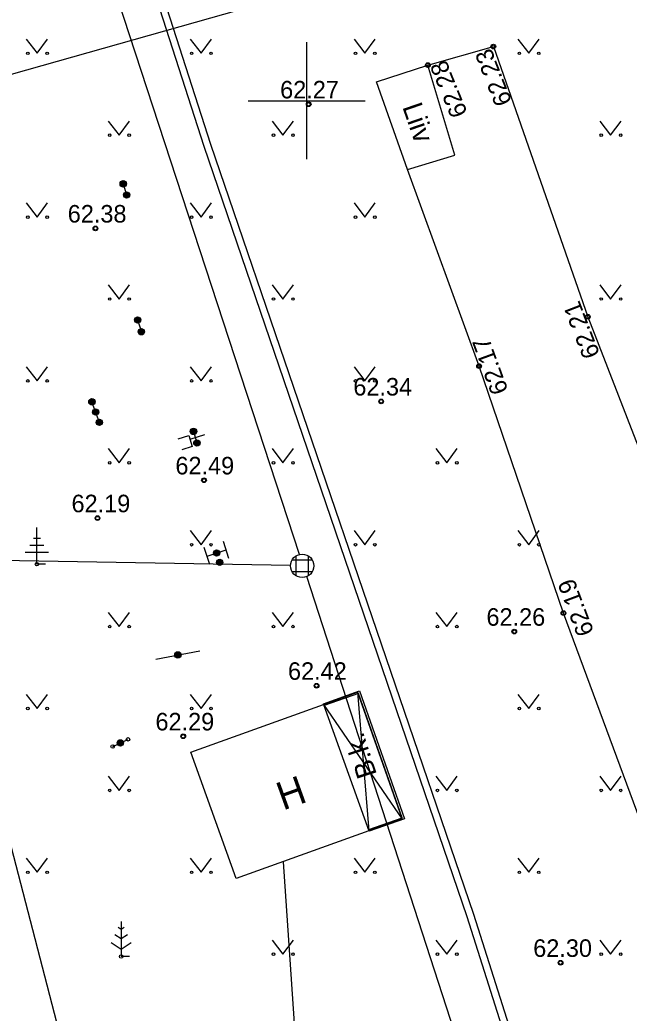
# Model space of a CAD drawing. Extents: x 635055 to 635588, y 6468300 to 6468776.
# Drawn here: x 635387.75 to 635413.78, y 6468511.01 to 6468553.45 of the extents above; entities that cross this region are included whole.
import ezdxf

# ---------------------------------------------------------------- set-up
doc = ezdxf.new("R2010")
doc.units = 0
for name, color, linetype in [('DKAEV', 7, 'Continuous'), ('DTRASS', 7, 'Continuous'), ('HALJASTUS', 7, 'Continuous'), ('HOONE', 7, 'Continuous'), ('KORGUS-EH2000', 7, 'Continuous'), ('MOOTMPUNKT', 7, 'Continuous'), ('MOOTPIIR', 7, 'Continuous'), ('MPKAABEL', 7, 'Continuous'), ('PUU', 7, 'Continuous'), ('RAJATIS', 7, 'Continuous'), ('TEE', 7, 'Continuous'), ('TTRASS', 7, 'Continuous'), ('VORK', 7, 'Continuous'), ('VTRASS', 7, 'Continuous')]:
    doc.layers.add(name, color=color, linetype=linetype)

msp = doc.modelspace()

# ---------------------------------------------------------------- linework, layer by layer
at = {"layer": 'DKAEV'}
for p, q in [((635399.377, 6468530.372), (635400.243, 6468530.372)), ((635399.56, 6468529.689), (635399.56, 6468530.555)), ((635400.06, 6468530.555), (635400.06, 6468529.689)), ((635400.243, 6468529.872), (635399.377, 6468529.872))]:
    msp.add_line(p, q, dxfattribs=at)
msp.add_circle((635399.81, 6468530.122), 0.5, dxfattribs=at)
at = {"layer": 'DTRASS'}
for points in [[(635399.694, 6468530.608), (635387.94, 6468566.596)], [(635399.31, 6468530.131), (635386.9, 6468530.355), (635384.193, 6468530.403)], [(635409.375, 6468500.756), (635400.003, 6468529.661)]]:
    msp.add_lwpolyline(points, dxfattribs=at)
at = {"layer": 'HALJASTUS'}
for p, q in [((635388.025, 6468552.63), (635388.489, 6468552.024)), ((635388.489, 6468552.024), (635388.934, 6468552.63)), ((635395.025, 6468552.63), (635395.489, 6468552.024)), ((635395.489, 6468552.024), (635395.934, 6468552.63)), ((635402.025, 6468552.63), (635402.489, 6468552.024)), ((635402.489, 6468552.024), (635402.934, 6468552.63)), ((635409.025, 6468552.63), (635409.489, 6468552.024)), ((635409.489, 6468552.024), (635409.934, 6468552.63)), ((635391.525, 6468549.13), (635391.989, 6468548.524)), ((635391.989, 6468548.524), (635392.434, 6468549.13)), ((635398.525, 6468549.13), (635398.989, 6468548.524)), ((635398.989, 6468548.524), (635399.434, 6468549.13)), ((635412.525, 6468549.13), (635412.989, 6468548.524)), ((635412.989, 6468548.524), (635413.434, 6468549.13)), ((635388.025, 6468545.63), (635388.489, 6468545.024)), ((635388.489, 6468545.024), (635388.934, 6468545.63)), ((635395.025, 6468545.63), (635395.489, 6468545.024)), ((635395.489, 6468545.024), (635395.934, 6468545.63)), ((635402.025, 6468545.63), (635402.489, 6468545.024)), ((635402.489, 6468545.024), (635402.934, 6468545.63)), ((635391.525, 6468542.13), (635391.989, 6468541.524)), ((635391.989, 6468541.524), (635392.434, 6468542.13)), ((635398.525, 6468542.13), (635398.989, 6468541.524)), ((635398.989, 6468541.524), (635399.434, 6468542.13)), ((635412.525, 6468542.13), (635412.989, 6468541.524)), ((635412.989, 6468541.524), (635413.434, 6468542.13)), ((635388.025, 6468538.63), (635388.489, 6468538.024)), ((635388.489, 6468538.024), (635388.934, 6468538.63)), ((635395.025, 6468538.63), (635395.489, 6468538.024)), ((635395.489, 6468538.024), (635395.934, 6468538.63)), ((635402.025, 6468538.63), (635402.489, 6468538.024)), ((635402.489, 6468538.024), (635402.934, 6468538.63)), ((635391.525, 6468535.13), (635391.989, 6468534.524)), ((635391.989, 6468534.524), (635392.434, 6468535.13)), ((635398.525, 6468535.13), (635398.989, 6468534.524)), ((635398.989, 6468534.524), (635399.434, 6468535.13)), ((635405.525, 6468535.13), (635405.989, 6468534.524)), ((635405.989, 6468534.524), (635406.434, 6468535.13)), ((635395.025, 6468531.63), (635395.489, 6468531.024)), ((635395.489, 6468531.024), (635395.934, 6468531.63)), ((635402.025, 6468531.63), (635402.489, 6468531.024)), ((635402.489, 6468531.024), (635402.934, 6468531.63)), ((635409.025, 6468531.63), (635409.489, 6468531.024)), ((635409.489, 6468531.024), (635409.934, 6468531.63)), ((635391.525, 6468528.13), (635391.989, 6468527.524)), ((635391.989, 6468527.524), (635392.434, 6468528.13)), ((635398.525, 6468528.13), (635398.989, 6468527.524)), ((635398.989, 6468527.524), (635399.434, 6468528.13)), ((635405.525, 6468528.13), (635405.989, 6468527.524)), ((635405.989, 6468527.524), (635406.434, 6468528.13)), ((635388.025, 6468524.63), (635388.489, 6468524.024)), ((635388.489, 6468524.024), (635388.934, 6468524.63)), ((635395.025, 6468524.63), (635395.489, 6468524.024)), ((635395.489, 6468524.024), (635395.934, 6468524.63)), ((635409.025, 6468524.63), (635409.489, 6468524.024)), ((635409.489, 6468524.024), (635409.934, 6468524.63)), ((635391.525, 6468521.13), (635391.989, 6468520.524)), ((635391.989, 6468520.524), (635392.434, 6468521.13)), ((635405.525, 6468521.13), (635405.989, 6468520.524)), ((635405.989, 6468520.524), (635406.434, 6468521.13)), ((635412.525, 6468521.13), (635412.989, 6468520.524)), ((635412.989, 6468520.524), (635413.434, 6468521.13)), ((635388.025, 6468517.63), (635388.489, 6468517.024)), ((635388.489, 6468517.024), (635388.934, 6468517.63)), ((635395.025, 6468517.63), (635395.489, 6468517.024)), ((635395.489, 6468517.024), (635395.934, 6468517.63)), ((635402.025, 6468517.63), (635402.489, 6468517.024)), ((635402.489, 6468517.024), (635402.934, 6468517.63)), ((635409.025, 6468517.63), (635409.489, 6468517.024)), ((635409.489, 6468517.024), (635409.934, 6468517.63)), ((635398.525, 6468514.13), (635398.989, 6468513.524)), ((635398.989, 6468513.524), (635399.434, 6468514.13)), ((635405.525, 6468514.13), (635405.989, 6468513.524)), ((635405.989, 6468513.524), (635406.434, 6468514.13)), ((635412.525, 6468514.13), (635412.989, 6468513.524)), ((635412.989, 6468513.524), (635413.434, 6468514.13))]:
    msp.add_line(p, q, dxfattribs=at)
for centre in [(635388.088, 6468552.024), (635388.917, 6468552.024), (635395.088, 6468552.024), (635395.917, 6468552.024), (635402.088, 6468552.024), (635402.917, 6468552.024), (635409.088, 6468552.024), (635409.917, 6468552.024), (635391.588, 6468548.524), (635392.417, 6468548.524), (635398.588, 6468548.524), (635399.417, 6468548.524), (635412.588, 6468548.524), (635413.417, 6468548.524), (635388.088, 6468545.024), (635388.917, 6468545.024), (635395.088, 6468545.024), (635395.917, 6468545.024), (635402.088, 6468545.024), (635402.917, 6468545.024), (635391.588, 6468541.524), (635392.417, 6468541.524), (635398.588, 6468541.524), (635399.417, 6468541.524), (635412.588, 6468541.524), (635413.417, 6468541.524), (635388.088, 6468538.024), (635388.917, 6468538.024), (635395.088, 6468538.024), (635395.917, 6468538.024), (635402.088, 6468538.024), (635402.917, 6468538.024), (635391.588, 6468534.524), (635392.417, 6468534.524), (635398.588, 6468534.524), (635399.417, 6468534.524), (635405.588, 6468534.524), (635406.417, 6468534.524), (635395.088, 6468531.024), (635395.917, 6468531.024), (635402.088, 6468531.024), (635402.917, 6468531.024), (635409.088, 6468531.024), (635409.917, 6468531.024), (635391.588, 6468527.524), (635392.417, 6468527.524), (635398.588, 6468527.524), (635399.417, 6468527.524), (635405.588, 6468527.524), (635406.417, 6468527.524), (635388.088, 6468524.024), (635388.917, 6468524.024), (635395.088, 6468524.024), (635395.917, 6468524.024), (635409.088, 6468524.024), (635409.917, 6468524.024), (635391.588, 6468520.524), (635392.417, 6468520.524), (635405.588, 6468520.524), (635406.417, 6468520.524), (635412.588, 6468520.524), (635413.417, 6468520.524), (635388.088, 6468517.024), (635388.917, 6468517.024), (635395.088, 6468517.024), (635395.917, 6468517.024), (635402.088, 6468517.024), (635402.917, 6468517.024), (635409.088, 6468517.024), (635409.917, 6468517.024), (635398.588, 6468513.524), (635399.417, 6468513.524), (635405.588, 6468513.524), (635406.417, 6468513.524), (635412.588, 6468513.524), (635413.417, 6468513.524)]:
    msp.add_circle(centre, 0.055, dxfattribs=at)
at = {"layer": 'HOONE'}
for points in [[(635400.719, 6468524.199), (635402.171, 6468524.717), (635404.082, 6468519.3), (635402.663, 6468518.795)], [(635402.171, 6468524.717), (635402.663, 6468518.795)], [(635395.052, 6468522.16), (635400.719, 6468524.199), (635402.663, 6468518.795), (635396.995, 6468516.757), (635395.052, 6468522.16)], [(635400.719, 6468524.199), (635404.082, 6468519.3)]]:
    msp.add_lwpolyline(points, dxfattribs=at)
at = {"layer": 'KORGUS-EH2000'}
for centre in [(635407.977, 6468552.31), (635405.179, 6468551.519), (635400.088, 6468549.846), (635390.979, 6468544.542), (635412.013, 6468540.764), (635407.367, 6468538.658), (635403.185, 6468537.15), (635395.616, 6468533.779), (635391.066, 6468532.161), (635410.973, 6468528.101), (635408.871, 6468527.311), (635400.425, 6468525), (635394.727, 6468522.838), (635410.849, 6468513.16)]:
    msp.add_circle(centre, 0.1, dxfattribs=at)
at = {"layer": 'MOOTMPUNKT'}
for centre in [(635407.977, 6468552.31), (635405.179, 6468551.519), (635400.088, 6468549.846), (635390.979, 6468544.542), (635412.013, 6468540.764), (635407.367, 6468538.658), (635403.185, 6468537.15), (635395.616, 6468533.779), (635391.066, 6468532.161), (635388.48, 6468530.192), (635410.973, 6468528.101), (635408.871, 6468527.311), (635400.425, 6468525), (635392.367, 6468522.705), (635394.727, 6468522.838), (635391.716, 6468522.403), (635392.08, 6468513.429), (635410.849, 6468513.16)]:
    msp.add_circle(centre, 0.075, dxfattribs=at)
at = {"layer": 'MOOTPIIR'}
msp.add_lwpolyline([(635376.38, 6468559.29), (635369.15, 6468578.33), (635370.373, 6468591.763), (635460.261, 6468648.808), (635465.6, 6468645.99), (635463.27, 6468633.37), (635462.31, 6468623.13), (635463.03, 6468610.95), (635467.357, 6468595.601), (635471.475, 6468584.399), (635484.467, 6468546.908), (635493.641, 6468521.762), (635511.223, 6468471.877), (635514.739, 6468458.59), (635510.462, 6468457.176), (635419.91, 6468423.39), (635417.257, 6468426.302), (635395.891, 6468485.244), (635377.42, 6468556.55)], close=True, dxfattribs=at)
at = {"layer": 'MPKAABEL'}
msp.add_lwpolyline([(635398.994, 6468517.476), (635400.422, 6468496.556), (635401.891, 6468489.652)], dxfattribs=at)
at = {"layer": 'PUU'}
for p, q in [((635388.48, 6468530.192), (635388.48, 6468531.767)), ((635388.63, 6468531.292), (635388.33, 6468531.292)), ((635388.98, 6468530.692), (635387.98, 6468530.692)), ((635388.78, 6468530.992), (635388.18, 6468530.992)), ((635388.84, 6468530.192), (635388.48, 6468530.192)), ((635392.08, 6468514.929), (635392.08, 6468513.429)), ((635392.08, 6468514.579), (635391.956, 6468514.662)), ((635392.204, 6468514.662), (635392.08, 6468514.579)), ((635392.08, 6468514.179), (635391.813, 6468514.357)), ((635392.347, 6468514.357), (635392.08, 6468514.179)), ((635391.656, 6468514.018), (635392.08, 6468513.736)), ((635392.08, 6468513.736), (635392.504, 6468514.018)), ((635392.44, 6468513.429), (635392.08, 6468513.429))]:
    msp.add_line(p, q, dxfattribs=at)
at = {"layer": 'RAJATIS'}
for points in [[(635392.166, 6468546.447), (635392.311, 6468545.971)], [(635392.781, 6468540.628), (635392.939, 6468540.125)], [(635391.146, 6468536.253), (635390.828, 6468537.133)], [(635394.508, 6468535.555), (635394.97, 6468535.689), (635395.117, 6468535.217), (635394.669, 6468535.082)], [(635395.02, 6468535.528), (635395.656, 6468535.73)], [(635395.168, 6468535.866), (635395.314, 6468535.373)], [(635396.68, 6468530.437), (635396.445, 6468531.167)], [(635395.863, 6468530.174), (635395.629, 6468530.904)], [(635395.746, 6468530.539), (635396.562, 6468530.802)], [(635393.555, 6468526.133), (635395.445, 6468526.494)], [(635391.716, 6468522.403), (635392.367, 6468522.705)]]:
    msp.add_lwpolyline(points, dxfattribs=at)
for centre, radius in [((635392.166, 6468546.447), 0.136), ((635392.166, 6468546.447), 0.122), ((635392.166, 6468546.447), 0.109), ((635392.166, 6468546.447), 0.0952), ((635392.166, 6468546.447), 0.0816), ((635392.166, 6468546.447), 0.068), ((635392.166, 6468546.447), 0.0544), ((635392.166, 6468546.447), 0.0408), ((635392.166, 6468546.447), 0.0272), ((635392.166, 6468546.447), 0.0136), ((635392.311, 6468545.971), 0.136), ((635392.311, 6468545.971), 0.122), ((635392.311, 6468545.971), 0.109), ((635392.311, 6468545.971), 0.0952), ((635392.311, 6468545.971), 0.0816), ((635392.311, 6468545.971), 0.068), ((635392.311, 6468545.971), 0.0544), ((635392.311, 6468545.971), 0.0408), ((635392.311, 6468545.971), 0.0272), ((635392.311, 6468545.971), 0.0136), ((635392.781, 6468540.628), 0.136), ((635392.781, 6468540.628), 0.122), ((635392.781, 6468540.628), 0.109), ((635392.781, 6468540.628), 0.0952), ((635392.781, 6468540.628), 0.0816), ((635392.781, 6468540.628), 0.068), ((635392.781, 6468540.628), 0.0544), ((635392.781, 6468540.628), 0.0408), ((635392.781, 6468540.628), 0.0272), ((635392.781, 6468540.628), 0.0136), ((635392.939, 6468540.125), 0.136), ((635392.939, 6468540.125), 0.122), ((635392.939, 6468540.125), 0.109), ((635392.939, 6468540.125), 0.0952), ((635392.939, 6468540.125), 0.0816), ((635392.939, 6468540.125), 0.068), ((635392.939, 6468540.125), 0.0544), ((635392.939, 6468540.125), 0.0408), ((635392.939, 6468540.125), 0.0272), ((635392.939, 6468540.125), 0.0136), ((635390.828, 6468537.133), 0.136), ((635390.828, 6468537.133), 0.122), ((635390.828, 6468537.133), 0.109), ((635390.828, 6468537.133), 0.0952), ((635390.828, 6468537.133), 0.0816), ((635390.828, 6468537.133), 0.068), ((635390.828, 6468537.133), 0.0544), ((635390.828, 6468537.133), 0.0408), ((635390.828, 6468537.133), 0.0272), ((635390.828, 6468537.133), 0.0136), ((635390.987, 6468536.693), 0.136), ((635390.987, 6468536.693), 0.122), ((635390.987, 6468536.693), 0.109), ((635390.987, 6468536.693), 0.0952), ((635390.987, 6468536.693), 0.0816), ((635390.987, 6468536.693), 0.068), ((635390.987, 6468536.693), 0.0544), ((635390.987, 6468536.693), 0.0408), ((635390.987, 6468536.693), 0.0272), ((635390.987, 6468536.693), 0.0136), ((635391.146, 6468536.253), 0.136), ((635391.146, 6468536.253), 0.122), ((635391.146, 6468536.253), 0.109), ((635391.146, 6468536.253), 0.0952), ((635391.146, 6468536.253), 0.0816), ((635391.146, 6468536.253), 0.068), ((635391.146, 6468536.253), 0.0544), ((635391.146, 6468536.253), 0.0408), ((635391.146, 6468536.253), 0.0272), ((635391.146, 6468536.253), 0.0136), ((635395.168, 6468535.866), 0.136), ((635395.168, 6468535.866), 0.122), ((635395.168, 6468535.866), 0.109), ((635395.168, 6468535.866), 0.0952), ((635395.168, 6468535.866), 0.0816), ((635395.168, 6468535.866), 0.068), ((635395.168, 6468535.866), 0.0544), ((635395.168, 6468535.866), 0.0408), ((635395.168, 6468535.866), 0.0272), ((635395.168, 6468535.866), 0.0136), ((635395.314, 6468535.373), 0.136), ((635395.314, 6468535.373), 0.122), ((635395.314, 6468535.373), 0.109), ((635395.314, 6468535.373), 0.0952), ((635395.314, 6468535.373), 0.0816), ((635395.314, 6468535.373), 0.068), ((635395.314, 6468535.373), 0.0544), ((635395.314, 6468535.373), 0.0408), ((635395.314, 6468535.373), 0.0272), ((635395.314, 6468535.373), 0.0136), ((635396.155, 6468530.671), 0.136), ((635396.155, 6468530.671), 0.122), ((635396.155, 6468530.671), 0.109), ((635396.155, 6468530.671), 0.0952), ((635396.155, 6468530.671), 0.0816), ((635396.155, 6468530.671), 0.068), ((635396.155, 6468530.671), 0.0544), ((635396.155, 6468530.671), 0.0408), ((635396.155, 6468530.671), 0.0272), ((635396.155, 6468530.671), 0.0136), ((635396.288, 6468530.271), 0.136), ((635396.288, 6468530.271), 0.122), ((635396.288, 6468530.271), 0.109), ((635396.288, 6468530.271), 0.0952), ((635396.288, 6468530.271), 0.0816), ((635396.288, 6468530.271), 0.068), ((635396.288, 6468530.271), 0.0544), ((635396.288, 6468530.271), 0.0408), ((635396.288, 6468530.271), 0.0272), ((635396.288, 6468530.271), 0.0136), ((635394.5, 6468526.314), 0.136), ((635394.5, 6468526.314), 0.122), ((635394.5, 6468526.314), 0.109), ((635394.5, 6468526.314), 0.0952), ((635394.5, 6468526.314), 0.0816), ((635394.5, 6468526.314), 0.068), ((635394.5, 6468526.314), 0.0544), ((635394.5, 6468526.314), 0.0408), ((635394.5, 6468526.314), 0.0272), ((635394.5, 6468526.314), 0.0136), ((635392.042, 6468522.554), 0.136), ((635392.042, 6468522.554), 0.122), ((635392.042, 6468522.554), 0.109), ((635392.042, 6468522.554), 0.0952), ((635392.042, 6468522.554), 0.0816), ((635392.042, 6468522.554), 0.068), ((635392.042, 6468522.554), 0.0544), ((635392.042, 6468522.554), 0.0408), ((635392.042, 6468522.554), 0.0272), ((635392.042, 6468522.554), 0.0136)]:
    msp.add_circle(centre, radius, dxfattribs=at)
at = {"layer": 'TEE'}
for points in [[(635419.353, 6468505.74), (635415.822, 6468515.023), (635410.973, 6468528.101), (635407.367, 6468538.658), (635404.306, 6468547.059), (635406.326, 6468547.674), (635405.179, 6468551.519), (635407.977, 6468552.31), (635412.013, 6468540.764), (635414.166, 6468535.225), (635414.908, 6468533.365), (635416.092, 6468533.775), (635416.529, 6468536.03), (635417.091, 6468538.732), (635417.859, 6468541.372), (635418.564, 6468543.704), (635419.546, 6468545.922), (635421.152, 6468548.414), (635423.011, 6468550.678), (635425.208, 6468553.057), (635428.283, 6468555.362)], [(635404.306, 6468547.059), (635402.985, 6468550.806), (635405.179, 6468551.519)], [(635400.748, 6468524.155), (635400.721, 6468524.23), (635402.259, 6468524.774), (635404.18, 6468519.303), (635402.679, 6468518.783), (635402.653, 6468518.858), (635404.078, 6468519.352), (635402.21, 6468524.672), (635400.748, 6468524.155)]]:
    msp.add_lwpolyline(points, dxfattribs=at)
at = {"layer": 'TTRASS'}
for points in [[(635429.718, 6468440.931), (635423.684, 6468460.694), (635415.992, 6468486.314), (635406.859, 6468515.124), (635395.629, 6468548.038), (635380.534, 6468594.912), (635379.682, 6468597.67)], [(635430.005, 6468441.019), (635423.971, 6468460.781), (635416.279, 6468486.403), (635407.144, 6468515.217), (635395.914, 6468548.132), (635380.82, 6468595.002), (635379.944, 6468597.837)]]:
    msp.add_lwpolyline(points, dxfattribs=at)
at = {"layer": 'VORK'}
for p, q in [((635400, 6468552.5), (635400, 6468547.5)), ((635397.5, 6468550), (635402.5, 6468550))]:
    msp.add_line(p, q, dxfattribs=at)
at = {"layer": 'VTRASS'}
msp.add_lwpolyline([(635456.894, 6468570.784), (635395.245, 6468553.346), (635379.41, 6468548.867)], dxfattribs=at)

# ---------------------------------------------------------------- texts
at = {"layer": 'HOONE'}
msp.add_text('H', height=1.2, rotation=19.7839, dxfattribs=at).set_placement((635398.992, 6468519.66))
at = {"layer": 'KORGUS-EH2000'}
for s, rotation, p in [('62.23', 111.4203, (635408.788, 6468549.951)), ('62.28', 112.2334, (635406.892, 6468549.467)), ('62.21', 111.1106, (635412.544, 6468539.158)), ('62.17', 110.1825, (635408.628, 6468537.608)), ('62.19', 110.6014, (635412.291, 6468527.288))]:
    msp.add_text(s, height=0.75, rotation=rotation, dxfattribs=at).set_placement(p)
for s, p in [('62.27', (635398.869, 6468550.096)), ('62.38', (635389.795, 6468544.792)), ('62.34', (635401.996, 6468537.4)), ('62.49', (635394.395, 6468534.029)), ('62.19', (635389.957, 6468532.411)), ('62.26', (635407.684, 6468527.561)), ('62.42', (635399.204, 6468525.25)), ('62.29', (635393.543, 6468523.088)), ('62.30', (635409.681, 6468513.41))]:
    msp.add_text(s, height=0.75, dxfattribs=at).set_placement(p)
at = {"layer": 'TEE'}
for s, rotation, p in [('Liiv', 289.0687, (635404.083, 6468549.737)), ('B.k.', 108.0717, (635403.009, 6468521.207))]:
    msp.add_text(s, height=0.85, rotation=rotation, dxfattribs=at).set_placement(p)

doc.saveas('drawing.dxf')
